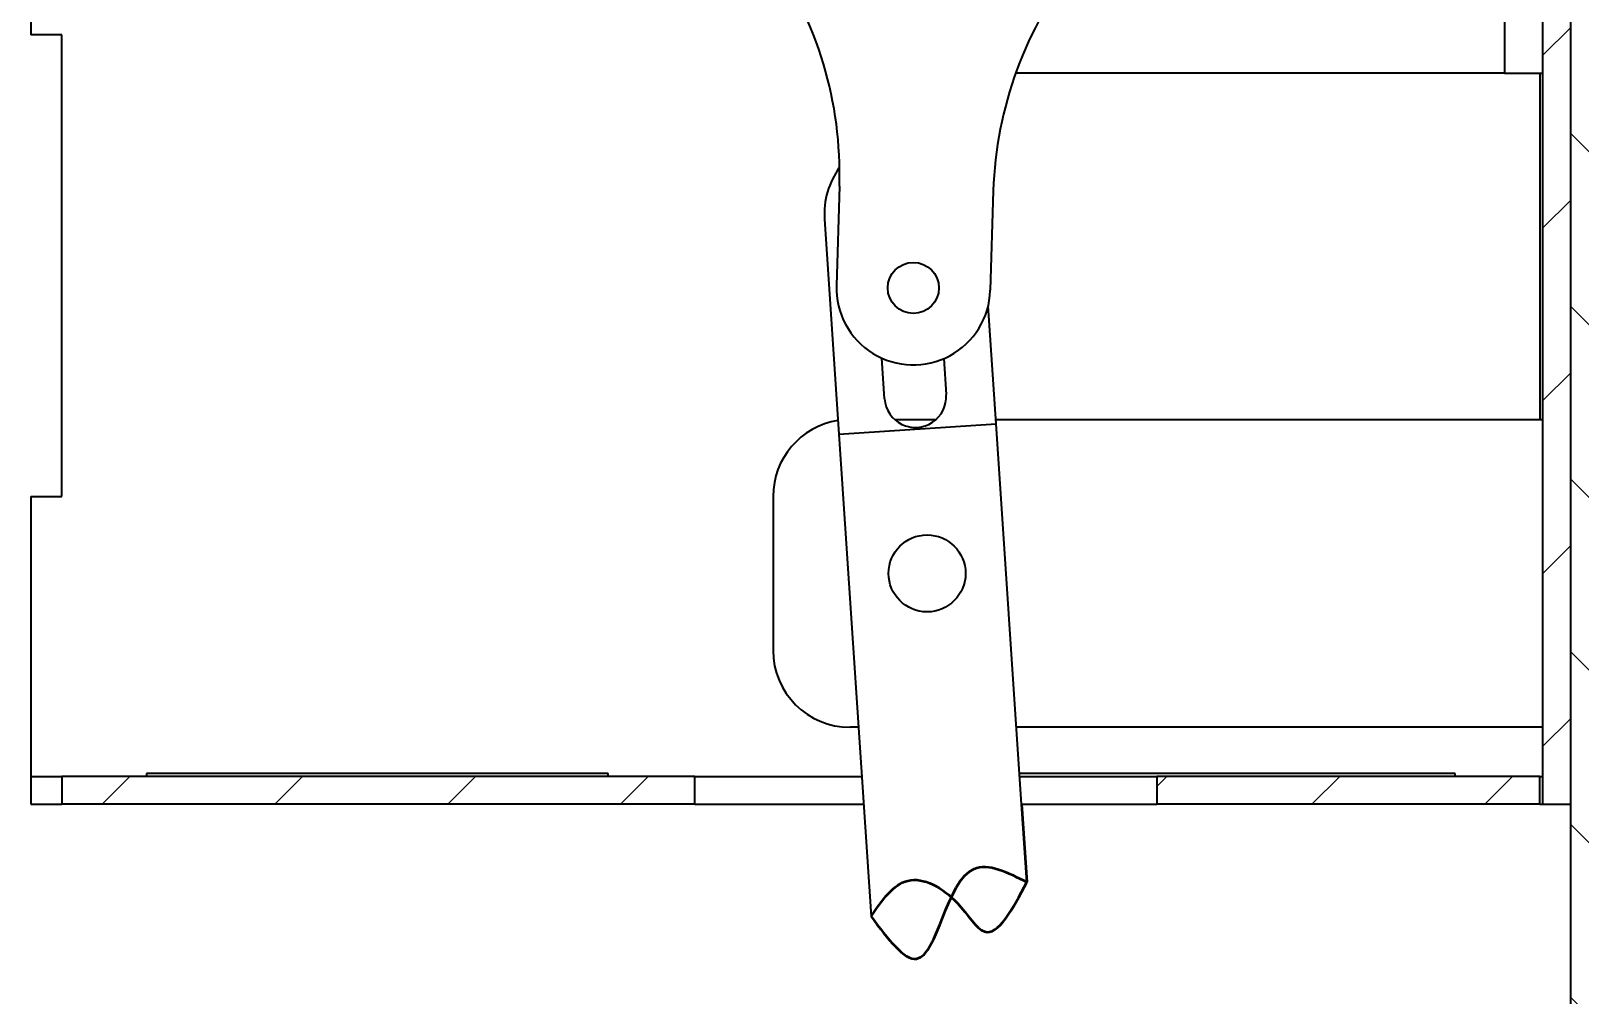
# Model space of a CAD drawing. Header units: millimetres. Extents: x 0 to 841, y 0 to 594.
# Drawn here: x 500 to 600.6, y 337 to 399.7 of the extents above; entities that cross this region are included whole.
import ezdxf

# ---------------------------------------------------------------- set-up
doc = ezdxf.new("R2010")
doc.units = ezdxf.units.MM
doc.layers.add('粗实线', color=7, linetype='Continuous', lineweight=50)
pattern_1 = [(45, (-744.932, -742.906), (-5.61266, 5.61266), [])]

msp = doc.modelspace()

# ---------------------------------------------------------------- hatches: boundary and pattern name
at = {"linetype": 'Continuous', "lineweight": 18}
h = msp.add_hatch(dxfattribs=at)
h.set_pattern_fill('ANSI31', scale=2.5, angle=90, style=0)
h.set_pattern_definition([(135, (-744.932, -742.906), (-5.61266, -5.61266), [])])
h.paths.add_polyline_path([(599.95, 524.44), (599.95, 299.44), (601.75, 299.44), (601.75, 524.44)], flags=0)
h = msp.add_hatch(dxfattribs=at)
h.set_pattern_fill('ANSI31', scale=2.5, style=0)
h.set_pattern_definition(pattern_1)
h.paths.add_polyline_path([(598.15, 474.44), (598.15, 349.44), (599.95, 349.44), (599.95, 474.44)], flags=0)
h = msp.add_hatch(dxfattribs=at)
h.set_pattern_fill('ANSI31', scale=2.5, style=0)
h.set_pattern_definition(pattern_1)
h.paths.add_polyline_path([(543.07, 351.24), (501.95, 351.24), (501.95, 349.44), (543.07, 349.44)], flags=0)
h = msp.add_hatch(dxfattribs=at)
h.set_pattern_fill('ANSI31', scale=2.5, style=0)
h.set_pattern_definition(pattern_1)
h.paths.add_polyline_path([(573.07, 349.44), (597.95, 349.44), (597.95, 351.24), (573.07, 351.24)], flags=0)

# ---------------------------------------------------------------- linework, layer by layer
at = {"color": 7, "linetype": 'Continuous', "lineweight": 35}
for p, q in [((599.95, 299.44), (599.95, 524.44)), ((598.15, 349.44), (598.15, 474.44)), ((599.95, 349.44), (599.95, 474.44)), ((595.65, 426.94), (595.65, 396.94)), ((499.95, 424.44), (499.95, 399.44)), ((501.95, 399.44), (499.95, 399.44)), ((501.95, 369.44), (501.95, 399.44)), ((595.65, 396.94), (563.9, 396.94)), ((595.65, 396.94), (598.15, 396.94)), ((597.95, 396.94), (597.95, 374.44)), ((552.46, 389.6), (552.26, 383.15)), ((562.26, 382.84), (562.46, 389.29)), ((551.49, 387.46), (552.42, 373.49)), ((562.63, 374.17), (562.12, 381.83)), ((555.39, 375.79), (555.22, 378.43)), ((559.23, 378.4), (559.38, 376.06)), ((556.05, 374.44), (558.73, 374.44)), ((562.62, 374.44), (598.15, 374.44)), ((552.42, 373.49), (562.63, 374.17)), ((552.42, 373.49), (554.51, 342.15)), ((564.28, 349.44), (562.63, 374.17)), ((499.95, 369.44), (499.95, 351.24)), ((499.95, 369.44), (501.95, 369.44)), ((548.15, 369.44), (548.15, 359.44)), ((553.69, 354.44), (553.15, 354.44)), ((598.15, 354.44), (563.95, 354.44)), ((499.95, 351.24), (499.95, 349.44)), ((499.95, 351.24), (501.95, 351.24)), ((501.95, 351.24), (501.95, 349.44)), ((543.07, 351.24), (501.95, 351.24)), ((537.45, 351.44), (507.45, 351.44)), ((507.45, 351.44), (507.45, 351.24)), ((537.45, 351.24), (537.45, 351.44)), ((543.07, 349.44), (543.07, 351.24)), ((543.07, 351.24), (553.91, 351.24)), ((592.45, 351.44), (564.15, 351.44)), ((564.16, 351.24), (573.07, 351.24)), ((573.07, 351.24), (573.07, 349.44)), ((597.95, 351.24), (573.07, 351.24)), ((592.45, 351.24), (592.45, 351.44)), ((597.95, 349.44), (597.95, 351.24)), ((597.95, 351.24), (598.15, 351.24)), ((499.95, 349.44), (501.95, 349.44)), ((543.07, 349.44), (501.95, 349.44)), ((543.07, 349.44), (554.03, 349.44)), ((564.28, 349.44), (573.07, 349.44)), ((597.95, 349.44), (573.07, 349.44)), ((597.95, 349.44), (598.15, 349.44)), ((598.15, 349.44), (599.95, 349.44))]:
    msp.add_line(p, q, dxfattribs=at)
for centre, radius in [((557.26, 382.99), 1.66), ((558.15, 364.44), 2.5)]:
    msp.add_circle(centre, radius, dxfattribs=at)
for centre, radius, start, end in [((527.47, 390.38), 25, 358.2274, 35.0973), ((587.44, 388.52), 25, 141.3575, 178.2274), ((556.6, 387.8), 5.12, 143.7348, 183.8191), ((557.26, 382.99), 5, 178.2274, 358.2274), ((557.39, 375.92), 2, 183.8191, 3.8191), ((553.15, 369.44), 5, 99.1158, 180), ((553.15, 359.44), 5, 180, 270)]:
    msp.add_arc(centre, radius, start, end, dxfattribs=at)
at = {"layer": '粗实线'}
msp.add_line((564.28, 349.44), (564.62, 344.38), dxfattribs=at)
for points, knots in [([(554.51, 342.15), (555.59, 340.71), (558.53, 336.81), (559.67, 346.91), (563.37, 345.02), (564.62, 344.38)], [0, 0, 0, 0, 1.615254, 4.390151, 5.801151, 5.801151, 5.801151, 5.801151]), ([(554.51, 342.15), (555.23, 343.2), (556.72, 345.35), (560.08, 343.56), (562.21, 339.8), (563.7, 342.62), (564.62, 344.38)], [0, 0, 0, 0, 1.33428, 2.743695, 3.76933, 5.461814, 5.461814, 5.461814, 5.461814])]:
    msp.add_open_spline(points, degree=3, knots=knots, dxfattribs=at)

doc.saveas('drawing.dxf')
